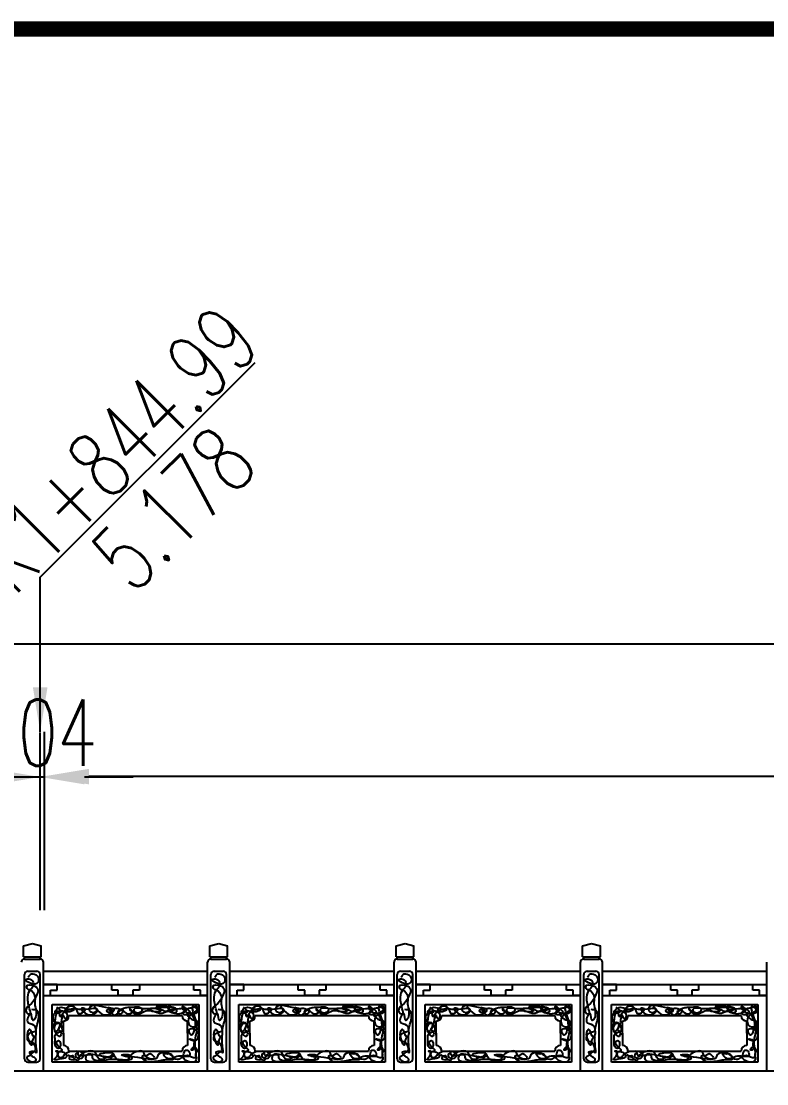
# Model space of a CAD drawing. Header units: millimetres. Extents: x -51 to 12129, y -1309 to -715.
# Drawn here: x 30.93 to 64.53, y -1069.22 to -1021.3 of the extents above; entities that cross this region are included whole.
import ezdxf
from ezdxf.enums import TextEntityAlignment as Align

# ---------------------------------------------------------------- set-up
doc = ezdxf.new("R2010")
doc.units = ezdxf.units.MM
doc.header["$LTSCALE"] = 0.25
for name, color, linetype in [('10', 1, 'Continuous'), ('DIMENSION', 2, 'Continuous'), ('标注', 4, 'Continuous')]:
    doc.layers.add(name, color=color, linetype=linetype)
doc.styles.get("Standard").update_dxf_attribs({"font": 'simplex1.shx', "width": 0.7, "bigfont": 'hztxt.shx'})
doc.dimstyles.get("Standard").update_dxf_attribs({"dimscale": 0, "dimtxt": 3, "dimasz": 2, "dimexe": 1, "dimexo": 1, "dimgap": 0.5, "dimtad": 1, "dimdec": 1, "dimzin": 9, "dimdsep": 46, "dimtxsty": 'Standard', "dimcen": 0.5, "dimclrd": 256, "dimclre": 256, "dimclrt": 256, "dimadec": 1, "dimazin": 2, "dimtfac": 1, "dimtdec": 1, "dimtix": 1, "dimtmove": 2, "dimatfit": 3, "dimfxl": 0, "dimtolj": 1, "dimtzin": 0, "dimlwd": -1, "dimlwe": -1, "dimarcsym": 0})
doc.dimstyles.new('比例1：200', dxfattribs={"dimtxt": 3, "dimasz": 2, "dimexe": 2, "dimexo": 1, "dimgap": 0.5, "dimtad": 1, "dimlfac": 20, "dimzin": 13, "dimdsep": 46, "dimtxsty": 'Standard', "dimcen": -0.09, "dimclrd": 256, "dimclre": 256, "dimclrt": 7, "dimaunit": 1, "dimadec": 0, "dimazin": 2, "dimtfac": 0.0005, "dimtix": 1, "dimtmove": 2, "dimatfit": 3, "dimfxl": 0, "dimtolj": 1, "dimtzin": 13, "dimarcsym": 0})

# ---------------------------------------------------------------- blocks, each defined once
blk = doc.blocks.new('*D1219')
at = {"layer": 'Defpoints', "color": 0}
for p in [(148.877, -1049.382), (14.777, -1068.691), (148.877, -1068.691)]:
    blk.add_point(p, dxfattribs=at)
at = {"layer": '标注', "lineweight": -2}
for p, q in [((14.777, -1055.382), (14.777, -1047.382)), ((148.877, -1055.382), (148.877, -1047.382)), ((16.777, -1049.382), (146.877, -1049.382))]:
    blk.add_line(p, q, dxfattribs=at)
at = {"layer": '标注'}
for points in [[(16.777, -1049.049), (16.777, -1049.715), (14.777, -1049.382)], [(146.877, -1049.049), (146.877, -1049.715), (148.877, -1049.382)]]:
    blk.add_solid(points, dxfattribs=at)
at = {"layer": '标注', "color": 7, "insert": (81.827, -1047.382), "char_height": 3, "attachment_point": 5}
blk.add_mtext('\\A1;2682', dxfattribs=at)
blk = doc.blocks.new('*D1220')
at = {"layer": 'Defpoints', "color": 0}
for p in [(31.777, -1055.382), (29.777, -1068.691), (31.777, -1068.691)]:
    blk.add_point(p, dxfattribs=at)
at = {"layer": '标注', "lineweight": -2}
for p, q in [((29.777, -1061.382), (29.777, -1053.382)), ((31.777, -1061.382), (31.777, -1053.382)), ((27.777, -1055.382), (25.777, -1055.382)), ((29.777, -1055.382), (31.777, -1055.382)), ((33.777, -1055.382), (35.777, -1055.382))]:
    blk.add_line(p, q, dxfattribs=at)
at = {"layer": '标注'}
for points in [[(27.777, -1055.049), (27.777, -1055.715), (29.777, -1055.382)], [(33.777, -1055.049), (33.777, -1055.715), (31.777, -1055.382)]]:
    blk.add_solid(points, dxfattribs=at)
at = {"layer": '标注', "color": 7, "insert": (30.777, -1053.382), "char_height": 3, "attachment_point": 5}
blk.add_mtext('\\A1;40', dxfattribs=at)
blk = doc.blocks.new('*D1221')
at = {"layer": 'Defpoints', "color": 0}
for p in [(31.977, -1055.382), (31.777, -1068.191), (31.977, -1068.191)]:
    blk.add_point(p, dxfattribs=at)
at = {"layer": '标注', "lineweight": -2}
for p, q in [((31.777, -1061.382), (31.777, -1053.382)), ((31.977, -1061.382), (31.977, -1053.382)), ((29.777, -1055.382), (27.777, -1055.382)), ((31.777, -1055.382), (31.977, -1055.382)), ((33.977, -1055.382), (35.977, -1055.382))]:
    blk.add_line(p, q, dxfattribs=at)
at = {"layer": '标注'}
for points in [[(29.777, -1055.049), (29.777, -1055.715), (31.777, -1055.382)], [(33.977, -1055.049), (33.977, -1055.715), (31.977, -1055.382)]]:
    blk.add_solid(points, dxfattribs=at)
at = {"layer": '标注', "color": 7, "insert": (33.446, -1053.382), "char_height": 3, "attachment_point": 5}
blk.add_mtext('\\A1;4', dxfattribs=at)
blk = doc.blocks.new('*D1222')
at = {"layer": 'Defpoints', "color": 0}
for p in [(131.777, -1055.349), (31.977, -1068.191), (131.777, -1069.191)]:
    blk.add_point(p, dxfattribs=at)
at = {"layer": '标注', "lineweight": -2}
for p, q in [((31.977, -1061.349), (31.977, -1053.349)), ((131.777, -1061.349), (131.777, -1053.349)), ((33.977, -1055.349), (129.777, -1055.349))]:
    blk.add_line(p, q, dxfattribs=at)
at = {"layer": '标注'}
for points in [[(33.977, -1055.015), (33.977, -1055.682), (31.977, -1055.349)], [(129.777, -1055.015), (129.777, -1055.682), (131.777, -1055.349)]]:
    blk.add_solid(points, dxfattribs=at)
at = {"layer": '标注', "color": 7, "insert": (81.877, -1053.349), "char_height": 3, "attachment_point": 5}
blk.add_mtext('\\A1;1996', dxfattribs=at)

msp = doc.modelspace()

# ---------------------------------------------------------------- linework, layer by layer
at = {"const_width": 0.7}
msp.add_lwpolyline([(359.33091, -1021.65472), (-20.66909, -1021.65472), (-20.66909, -1298.65472), (359.33091, -1298.65472), (359.33091, -1021.65472)], dxfattribs=at)
at = {"start_tangent": (-0.0896663, 0.99597186)}
for points in [[(31.24491, -1064.40237), (31.38133, -1064.26607), (31.65418, -1064.36148), (31.62689, -1064.70223), (31.13577, -1064.51141), (31.32676, -1064.49778), (31.47683, -1064.70223), (31.25855, -1064.97483), (31.16305, -1064.83853), (31.54504, -1064.81127), (31.68146, -1065.04298), (31.62689, -1065.19291), (31.38133, -1065.6018), (31.13577, -1065.90166), (31.25855, -1066.06522), (31.3404, -1066.03796), (31.32676, -1065.92892), (31.24491, -1065.6018), (31.21762, -1065.31558), (31.3404, -1065.00209), (31.54504, -1065.30195), (31.5314, -1065.61543), (31.59961, -1065.92892), (31.59961, -1065.96981), (31.55868, -1066.25604), (31.46319, -1066.36508), (31.36769, -1066.05159), (31.20398, -1066.40597), (31.49047, -1066.56953), (31.57232, -1066.73309), (31.57232, -1066.84213), (31.42226, -1066.89665), (31.24491, -1066.99206), (31.19034, -1067.18288), (31.20398, -1067.25103), (31.42226, -1067.3328), (31.46319, -1067.37369), (31.50411, -1067.44184), (31.55868, -1067.59177), (31.55868, -1067.70081), (31.51775, -1067.76896), (31.44954, -1067.80985), (31.29948, -1067.94615), (31.1767, -1068.02793), (31.50411, -1068.21875), (31.59961, -1068.12334), (31.47683, -1068.0143), (31.35405, -1067.90526), (31.31312, -1067.78259), (31.40862, -1067.7417), (31.51775, -1067.75533), (31.59961, -1067.80985), (31.59961, -1067.53725), (31.58597, -1067.34643), (31.58597, -1067.12836), (31.58597, -1067.08747), (31.46319, -1067.19651), (31.40862, -1067.40095), (31.38133, -1067.4691), (31.27219, -1067.23739), (31.21762, -1066.91028), (31.29948, -1066.76035), (31.50411, -1067.08747), (31.58597, -1067.03295), (31.59961, -1066.99206), (31.59961, -1066.8285), (31.64054, -1066.54227), (31.69511, -1066.35145), (31.62689, -1065.91529), (31.40862, -1065.8744)], [(39.64491, -1064.40237), (39.78133, -1064.26607), (40.05418, -1064.36148), (40.02689, -1064.70223), (39.53577, -1064.51141), (39.72676, -1064.49778), (39.87683, -1064.70223), (39.65855, -1064.97483), (39.56305, -1064.83853), (39.94504, -1064.81127), (40.08146, -1065.04298), (40.02689, -1065.19291), (39.78133, -1065.6018), (39.53577, -1065.90166), (39.65855, -1066.06522), (39.7404, -1066.03796), (39.72676, -1065.92892), (39.64491, -1065.6018), (39.61762, -1065.31558), (39.7404, -1065.00209), (39.94504, -1065.30195), (39.9314, -1065.61543), (39.99961, -1065.92892), (39.99961, -1065.96981), (39.95868, -1066.25604), (39.86319, -1066.36508), (39.76769, -1066.05159), (39.60398, -1066.40597), (39.89047, -1066.56953), (39.97232, -1066.73309), (39.97232, -1066.84213), (39.82226, -1066.89665), (39.64491, -1066.99206), (39.59034, -1067.18288), (39.60398, -1067.25103), (39.82226, -1067.3328), (39.86319, -1067.37369), (39.90411, -1067.44184), (39.95868, -1067.59177), (39.95868, -1067.70081), (39.91775, -1067.76896), (39.84954, -1067.80985), (39.69948, -1067.94615), (39.5767, -1068.02793), (39.90411, -1068.21875), (39.99961, -1068.12334), (39.87683, -1068.0143), (39.75405, -1067.90526), (39.71312, -1067.78259), (39.80862, -1067.7417), (39.91775, -1067.75533), (39.99961, -1067.80985), (39.99961, -1067.53725), (39.98597, -1067.34643), (39.98597, -1067.12836), (39.98597, -1067.08747), (39.86319, -1067.19651), (39.80862, -1067.40095), (39.78133, -1067.4691), (39.67219, -1067.23739), (39.61762, -1066.91028), (39.69948, -1066.76035), (39.90411, -1067.08747), (39.98597, -1067.03295), (39.99961, -1066.99206), (39.99961, -1066.8285), (40.04054, -1066.54227), (40.09511, -1066.35145), (40.02689, -1065.91529), (39.80862, -1065.8744)], [(48.04491, -1064.40237), (48.18133, -1064.26607), (48.45418, -1064.36148), (48.42689, -1064.70223), (47.93577, -1064.51141), (48.12676, -1064.49778), (48.27683, -1064.70223), (48.05855, -1064.97483), (47.96305, -1064.83853), (48.34504, -1064.81127), (48.48146, -1065.04298), (48.42689, -1065.19291), (48.18133, -1065.6018), (47.93577, -1065.90166), (48.05855, -1066.06522), (48.1404, -1066.03796), (48.12676, -1065.92892), (48.04491, -1065.6018), (48.01762, -1065.31558), (48.1404, -1065.00209), (48.34504, -1065.30195), (48.3314, -1065.61543), (48.39961, -1065.92892), (48.39961, -1065.96981), (48.35868, -1066.25604), (48.26319, -1066.36508), (48.16769, -1066.05159), (48.00398, -1066.40597), (48.29047, -1066.56953), (48.37232, -1066.73309), (48.37232, -1066.84213), (48.22226, -1066.89665), (48.04491, -1066.99206), (47.99034, -1067.18288), (48.00398, -1067.25103), (48.22226, -1067.3328), (48.26319, -1067.37369), (48.30411, -1067.44184), (48.35868, -1067.59177), (48.35868, -1067.70081), (48.31775, -1067.76896), (48.24954, -1067.80985), (48.09948, -1067.94615), (47.9767, -1068.02793), (48.30411, -1068.21875), (48.39961, -1068.12334), (48.27683, -1068.0143), (48.15405, -1067.90526), (48.11312, -1067.78259), (48.20862, -1067.7417), (48.31775, -1067.75533), (48.39961, -1067.80985), (48.39961, -1067.53725), (48.38597, -1067.34643), (48.38597, -1067.12836), (48.38597, -1067.08747), (48.26319, -1067.19651), (48.20862, -1067.40095), (48.18133, -1067.4691), (48.07219, -1067.23739), (48.01762, -1066.91028), (48.09948, -1066.76035), (48.30411, -1067.08747), (48.38597, -1067.03295), (48.39961, -1066.99206), (48.39961, -1066.8285), (48.44054, -1066.54227), (48.49511, -1066.35145), (48.42689, -1065.91529), (48.20862, -1065.8744)], [(56.44491, -1064.40237), (56.58133, -1064.26607), (56.85418, -1064.36148), (56.82689, -1064.70223), (56.33577, -1064.51141), (56.52676, -1064.49778), (56.67683, -1064.70223), (56.45855, -1064.97483), (56.36305, -1064.83853), (56.74504, -1064.81127), (56.88146, -1065.04298), (56.82689, -1065.19291), (56.58133, -1065.6018), (56.33577, -1065.90166), (56.45855, -1066.06522), (56.5404, -1066.03796), (56.52676, -1065.92892), (56.44491, -1065.6018), (56.41762, -1065.31558), (56.5404, -1065.00209), (56.74504, -1065.30195), (56.7314, -1065.61543), (56.79961, -1065.92892), (56.79961, -1065.96981), (56.75868, -1066.25604), (56.66319, -1066.36508), (56.56769, -1066.05159), (56.40398, -1066.40597), (56.69047, -1066.56953), (56.77232, -1066.73309), (56.77232, -1066.84213), (56.62226, -1066.89665), (56.44491, -1066.99206), (56.39034, -1067.18288), (56.40398, -1067.25103), (56.62226, -1067.3328), (56.66319, -1067.37369), (56.70411, -1067.44184), (56.75868, -1067.59177), (56.75868, -1067.70081), (56.71775, -1067.76896), (56.64954, -1067.80985), (56.49948, -1067.94615), (56.3767, -1068.02793), (56.70411, -1068.21875), (56.79961, -1068.12334), (56.67683, -1068.0143), (56.55405, -1067.90526), (56.51312, -1067.78259), (56.60862, -1067.7417), (56.71775, -1067.75533), (56.79961, -1067.80985), (56.79961, -1067.53725), (56.78597, -1067.34643), (56.78597, -1067.12836), (56.78597, -1067.08747), (56.66319, -1067.19651), (56.60862, -1067.40095), (56.58133, -1067.4691), (56.47219, -1067.23739), (56.41762, -1066.91028), (56.49948, -1066.76035), (56.70411, -1067.08747), (56.78597, -1067.03295), (56.79961, -1066.99206), (56.79961, -1066.8285), (56.84054, -1066.54227), (56.89511, -1066.35145), (56.82689, -1065.91529), (56.60862, -1065.8744)]]:
    msp.add_spline(points, degree=3, dxfattribs=at)
for points in [[(32.52222, -1065.76655), (32.69501, -1065.98235), (32.45742, -1066.00393), (32.53302, -1065.85287), (33.127, -1065.85287), (33.289, -1065.89603), (32.94341, -1065.97156), (33.0514, -1065.88524), (33.56979, -1065.85287), (34.09897, -1065.8205), (34.34737, -1065.85287), (34.29337, -1065.97156), (34.02338, -1065.93919), (34.01258, -1065.80971), (34.86575, -1065.78813), (35.10335, -1065.87445), (34.99535, -1066.01472), (34.76856, -1065.9284), (35.09255, -1065.8205), (35.38414, -1065.85287), (35.49214, -1065.97156), (35.35174, -1066.07946), (35.29774, -1065.98235), (35.53534, -1065.80971), (35.74053, -1065.76655), (35.93493, -1065.75576), (36.31292, -1065.78813), (36.37771, -1065.86366), (36.23732, -1066.01472), (36.03212, -1065.96077), (36.01052, -1065.85287), (36.35611, -1065.80971), (36.65851, -1065.8205), (37.05809, -1065.83129), (37.22009, -1065.91761), (37.0473, -1065.97156), (36.7125, -1065.89603), (37.28489, -1065.76655), (37.70608, -1065.76655), (37.85727, -1065.79892), (37.92207, -1065.97156), (37.71688, -1066.01472), (37.59808, -1065.93919), (38.13807, -1065.8205), (38.39726, -1065.83129), (38.52686, -1066.0363), (38.22446, -1066.07946), (38.38646, -1065.83129), (38.69965, -1065.76655), (38.82925, -1065.72339), (38.82925, -1066.01472), (38.40806, -1066.04709), (38.60245, -1066.30605), (38.85085, -1066.39236), (38.88325, -1066.52184), (38.64565, -1066.66211), (38.46206, -1066.38157), (38.59165, -1066.11183), (38.74285, -1066.3492), (38.72125, -1066.80238), (38.59165, -1067.02897), (38.49446, -1066.7808), (38.82925, -1066.80238), (38.90484, -1067.06134), (38.76445, -1067.27714), (38.50526, -1067.20161), (38.69965, -1067.24477), (38.69965, -1067.47135), (38.69965, -1067.67636), (38.60245, -1067.69794), (38.67805, -1067.56846), (38.85085, -1067.70873), (38.78605, -1067.88137), (38.81845, -1068.05401), (38.79685, -1068.1727), (38.28926, -1068.11875), (38.23526, -1068.04322), (38.24606, -1067.91374), (38.34326, -1067.69794), (38.48366, -1067.75189), (38.51606, -1067.93532), (38.18126, -1067.97848), (37.86807, -1068.01085), (37.65208, -1068.08638), (37.54408, -1068.08638), (37.34969, -1067.85979), (37.51168, -1067.85979), (37.61968, -1067.85979), (37.74928, -1067.97848), (37.77088, -1068.11875), (37.60888, -1068.14033), (37.0257, -1068.20507), (36.39931, -1068.04322), (36.38851, -1067.9569), (36.58291, -1067.93532), (36.6909, -1067.85979), (36.8853, -1067.96769), (36.9177, -1068.01085), (36.03212, -1068.01085), (35.71893, -1068.00006), (35.69733, -1068.00006), (35.45974, -1067.91374), (35.64333, -1067.90295), (35.83773, -1067.92453), (35.91333, -1068.05401), (35.49214, -1068.14033), (34.82256, -1068.14033), (33.83978, -1068.04322), (33.89378, -1067.91374), (34.26097, -1067.90295), (34.64976, -1067.97848), (34.84415, -1068.01085), (35.04935, -1067.98927), (35.08175, -1067.91374), (34.45537, -1067.92453), (34.63896, -1068.01085), (34.66056, -1068.05401), (34.14217, -1068.0648), (34.13137, -1067.97848), (33.49419, -1067.90295), (33.49419, -1067.849), (33.49419, -1067.81663), (33.37539, -1067.91374), (33.50499, -1068.0648), (33.63459, -1068.0648), (33.74258, -1067.94611), (32.87861, -1067.90295), (32.82461, -1067.97848), (32.68421, -1068.05401), (32.58702, -1067.78426), (32.78141, -1067.77347), (32.93261, -1067.88137), (32.96501, -1068.00006), (32.74901, -1068.08638), (32.41422, -1068.12954), (32.57622, -1067.90295), (32.57622, -1067.75189), (32.47902, -1067.75189), (32.75981, -1067.73031), (32.54382, -1067.46056), (32.54382, -1067.29872), (32.60861, -1067.26635), (32.69501, -1067.40661), (32.58702, -1067.62241), (32.45742, -1067.48214), (32.44662, -1067.33109), (32.44662, -1067.12608), (32.45742, -1067.01818), (32.60861, -1066.89949), (32.68421, -1066.86712), (32.69501, -1067.06134), (32.43582, -1066.82396), (32.41422, -1066.70527), (32.41422, -1066.51105), (32.58702, -1066.44631), (32.61941, -1066.4571), (32.47902, -1066.85633), (32.42502, -1066.69448), (32.57622, -1066.47868), (32.75981, -1066.71606), (32.73821, -1066.85633), (32.63021, -1066.81317), (32.70581, -1066.57579), (32.74901, -1066.3492), (32.79221, -1066.17657), (32.81381, -1066.12262), (32.90021, -1066.29526), (32.9974, -1066.20894), (32.96501, -1066.0363), (32.51142, -1066.0363), (32.42502, -1066.43552), (32.36022, -1066.16578), (32.47902, -1066.00393), (32.59781, -1065.94998), (32.65181, -1066.15499), (33.1162, -1065.70181), (33.41859, -1065.89603), (33.47259, -1066.02551), (33.67779, -1066.01472), (33.79658, -1065.84208), (33.64539, -1065.8205), (33.73178, -1065.97156), (34.00178, -1066.10104), (34.27177, -1066.0363), (34.32577, -1065.86366), (34.22857, -1065.75576), (34.46616, -1066.00393), (34.74696, -1066.10104), (35.02775, -1065.94998), (34.85495, -1065.77734), (34.96295, -1065.97156), (35.17895, -1066.12262), (35.45974, -1065.86366), (35.67573, -1066.04709), (35.93493, -1065.94998), (35.81613, -1065.84208), (35.99972, -1066.0363), (36.53971, -1065.9284), (36.8421, -1065.9284), (37.28489, -1066.02551), (37.59808, -1065.8205), (37.0149, -1065.74497), (37.25249, -1065.87445), (37.44688, -1065.94998), (37.85727, -1065.80971), (37.51168, -1065.76655), (37.61968, -1065.89603), (38.24606, -1065.99314), (38.38646, -1065.86366), (38.18126, -1065.74497), (38.41886, -1066.02551), (38.52686, -1066.0363), (38.85085, -1065.86366), (38.69965, -1065.73418), (38.80765, -1066.46789), (38.74285, -1067.34187), (38.78605, -1067.69794), (38.75365, -1068.04322), (38.39726, -1067.94611), (38.12727, -1068.05401), (37.96527, -1068.12954), (37.64128, -1067.89216), (37.46848, -1067.82742), (37.10129, -1067.90295), (37.0365, -1068.04322), (36.7233, -1068.08638), (36.47491, -1067.89216), (36.45331, -1067.81663), (35.92413, -1067.87058), (35.79453, -1068.02164), (35.76213, -1068.08638), (35.14655, -1068.00006), (35.08175, -1067.87058), (34.94135, -1067.96769), (34.75776, -1068.04322), (34.54176, -1068.12954), (34.33657, -1067.97848), (34.28257, -1067.83821), (33.58059, -1067.92453), (33.52659, -1068.01085), (33.49419, -1068.15112), (33.289, -1068.03243), (33.2674, -1067.9569), (33.0838, -1068.0648), (33.3214, -1068.12954), (33.019, -1067.91374)], [(40.92222, -1065.76655), (41.09501, -1065.98235), (40.85742, -1066.00393), (40.93302, -1065.85287), (41.527, -1065.85287), (41.689, -1065.89603), (41.34341, -1065.97156), (41.4514, -1065.88524), (41.96979, -1065.85287), (42.49897, -1065.8205), (42.74737, -1065.85287), (42.69337, -1065.97156), (42.42338, -1065.93919), (42.41258, -1065.80971), (43.26575, -1065.78813), (43.50335, -1065.87445), (43.39535, -1066.01472), (43.16856, -1065.9284), (43.49255, -1065.8205), (43.78414, -1065.85287), (43.89214, -1065.97156), (43.75174, -1066.07946), (43.69774, -1065.98235), (43.93534, -1065.80971), (44.14053, -1065.76655), (44.33493, -1065.75576), (44.71292, -1065.78813), (44.77771, -1065.86366), (44.63732, -1066.01472), (44.43212, -1065.96077), (44.41052, -1065.85287), (44.75611, -1065.80971), (45.05851, -1065.8205), (45.45809, -1065.83129), (45.62009, -1065.91761), (45.4473, -1065.97156), (45.1125, -1065.89603), (45.68489, -1065.76655), (46.10608, -1065.76655), (46.25727, -1065.79892), (46.32207, -1065.97156), (46.11688, -1066.01472), (45.99808, -1065.93919), (46.53807, -1065.8205), (46.79726, -1065.83129), (46.92686, -1066.0363), (46.62446, -1066.07946), (46.78646, -1065.83129), (47.09965, -1065.76655), (47.22925, -1065.72339), (47.22925, -1066.01472), (46.80806, -1066.04709), (47.00245, -1066.30605), (47.25085, -1066.39236), (47.28325, -1066.52184), (47.04565, -1066.66211), (46.86206, -1066.38157), (46.99165, -1066.11183), (47.14285, -1066.3492), (47.12125, -1066.80238), (46.99165, -1067.02897), (46.89446, -1066.7808), (47.22925, -1066.80238), (47.30484, -1067.06134), (47.16445, -1067.27714), (46.90526, -1067.20161), (47.09965, -1067.24477), (47.09965, -1067.47135), (47.09965, -1067.67636), (47.00245, -1067.69794), (47.07805, -1067.56846), (47.25085, -1067.70873), (47.18605, -1067.88137), (47.21845, -1068.05401), (47.19685, -1068.1727), (46.68926, -1068.11875), (46.63526, -1068.04322), (46.64606, -1067.91374), (46.74326, -1067.69794), (46.88366, -1067.75189), (46.91606, -1067.93532), (46.58126, -1067.97848), (46.26807, -1068.01085), (46.05208, -1068.08638), (45.94408, -1068.08638), (45.74969, -1067.85979), (45.91168, -1067.85979), (46.01968, -1067.85979), (46.14928, -1067.97848), (46.17088, -1068.11875), (46.00888, -1068.14033), (45.4257, -1068.20507), (44.79931, -1068.04322), (44.78851, -1067.9569), (44.98291, -1067.93532), (45.0909, -1067.85979), (45.2853, -1067.96769), (45.3177, -1068.01085), (44.43212, -1068.01085), (44.11893, -1068.00006), (44.09733, -1068.00006), (43.85974, -1067.91374), (44.04333, -1067.90295), (44.23773, -1067.92453), (44.31333, -1068.05401), (43.89214, -1068.14033), (43.22256, -1068.14033), (42.23978, -1068.04322), (42.29378, -1067.91374), (42.66097, -1067.90295), (43.04976, -1067.97848), (43.24415, -1068.01085), (43.44935, -1067.98927), (43.48175, -1067.91374), (42.85537, -1067.92453), (43.03896, -1068.01085), (43.06056, -1068.05401), (42.54217, -1068.0648), (42.53137, -1067.97848), (41.89419, -1067.90295), (41.89419, -1067.849), (41.89419, -1067.81663), (41.77539, -1067.91374), (41.90499, -1068.0648), (42.03459, -1068.0648), (42.14258, -1067.94611), (41.27861, -1067.90295), (41.22461, -1067.97848), (41.08421, -1068.05401), (40.98702, -1067.78426), (41.18141, -1067.77347), (41.33261, -1067.88137), (41.36501, -1068.00006), (41.14901, -1068.08638), (40.81422, -1068.12954), (40.97622, -1067.90295), (40.97622, -1067.75189), (40.87902, -1067.75189), (41.15981, -1067.73031), (40.94382, -1067.46056), (40.94382, -1067.29872), (41.00861, -1067.26635), (41.09501, -1067.40661), (40.98702, -1067.62241), (40.85742, -1067.48214), (40.84662, -1067.33109), (40.84662, -1067.12608), (40.85742, -1067.01818), (41.00861, -1066.89949), (41.08421, -1066.86712), (41.09501, -1067.06134), (40.83582, -1066.82396), (40.81422, -1066.70527), (40.81422, -1066.51105), (40.98702, -1066.44631), (41.01941, -1066.4571), (40.87902, -1066.85633), (40.82502, -1066.69448), (40.97622, -1066.47868), (41.15981, -1066.71606), (41.13821, -1066.85633), (41.03021, -1066.81317), (41.10581, -1066.57579), (41.14901, -1066.3492), (41.19221, -1066.17657), (41.21381, -1066.12262), (41.30021, -1066.29526), (41.3974, -1066.20894), (41.36501, -1066.0363), (40.91142, -1066.0363), (40.82502, -1066.43552), (40.76022, -1066.16578), (40.87902, -1066.00393), (40.99781, -1065.94998), (41.05181, -1066.15499), (41.5162, -1065.70181), (41.81859, -1065.89603), (41.87259, -1066.02551), (42.07779, -1066.01472), (42.19658, -1065.84208), (42.04539, -1065.8205), (42.13178, -1065.97156), (42.40178, -1066.10104), (42.67177, -1066.0363), (42.72577, -1065.86366), (42.62857, -1065.75576), (42.86616, -1066.00393), (43.14696, -1066.10104), (43.42775, -1065.94998), (43.25495, -1065.77734), (43.36295, -1065.97156), (43.57895, -1066.12262), (43.85974, -1065.86366), (44.07573, -1066.04709), (44.33493, -1065.94998), (44.21613, -1065.84208), (44.39972, -1066.0363), (44.93971, -1065.9284), (45.2421, -1065.9284), (45.68489, -1066.02551), (45.99808, -1065.8205), (45.4149, -1065.74497), (45.65249, -1065.87445), (45.84688, -1065.94998), (46.25727, -1065.80971), (45.91168, -1065.76655), (46.01968, -1065.89603), (46.64606, -1065.99314), (46.78646, -1065.86366), (46.58126, -1065.74497), (46.81886, -1066.02551), (46.92686, -1066.0363), (47.25085, -1065.86366), (47.09965, -1065.73418), (47.20765, -1066.46789), (47.14285, -1067.34187), (47.18605, -1067.69794), (47.15365, -1068.04322), (46.79726, -1067.94611), (46.52727, -1068.05401), (46.36527, -1068.12954), (46.04128, -1067.89216), (45.86848, -1067.82742), (45.50129, -1067.90295), (45.4365, -1068.04322), (45.1233, -1068.08638), (44.87491, -1067.89216), (44.85331, -1067.81663), (44.32413, -1067.87058), (44.19453, -1068.02164), (44.16213, -1068.08638), (43.54655, -1068.00006), (43.48175, -1067.87058), (43.34135, -1067.96769), (43.15776, -1068.04322), (42.94176, -1068.12954), (42.73657, -1067.97848), (42.68257, -1067.83821), (41.98059, -1067.92453), (41.92659, -1068.01085), (41.89419, -1068.15112), (41.689, -1068.03243), (41.6674, -1067.9569), (41.4838, -1068.0648), (41.7214, -1068.12954), (41.419, -1067.91374)], [(49.32222, -1065.76655), (49.49501, -1065.98235), (49.25742, -1066.00393), (49.33302, -1065.85287), (49.927, -1065.85287), (50.089, -1065.89603), (49.74341, -1065.97156), (49.8514, -1065.88524), (50.36979, -1065.85287), (50.89897, -1065.8205), (51.14737, -1065.85287), (51.09337, -1065.97156), (50.82338, -1065.93919), (50.81258, -1065.80971), (51.66575, -1065.78813), (51.90335, -1065.87445), (51.79535, -1066.01472), (51.56856, -1065.9284), (51.89255, -1065.8205), (52.18414, -1065.85287), (52.29214, -1065.97156), (52.15174, -1066.07946), (52.09774, -1065.98235), (52.33534, -1065.80971), (52.54053, -1065.76655), (52.73493, -1065.75576), (53.11292, -1065.78813), (53.17771, -1065.86366), (53.03732, -1066.01472), (52.83212, -1065.96077), (52.81052, -1065.85287), (53.15611, -1065.80971), (53.45851, -1065.8205), (53.85809, -1065.83129), (54.02009, -1065.91761), (53.8473, -1065.97156), (53.5125, -1065.89603), (54.08489, -1065.76655), (54.50608, -1065.76655), (54.65727, -1065.79892), (54.72207, -1065.97156), (54.51688, -1066.01472), (54.39808, -1065.93919), (54.93807, -1065.8205), (55.19726, -1065.83129), (55.32686, -1066.0363), (55.02446, -1066.07946), (55.18646, -1065.83129), (55.49965, -1065.76655), (55.62925, -1065.72339), (55.62925, -1066.01472), (55.20806, -1066.04709), (55.40245, -1066.30605), (55.65085, -1066.39236), (55.68325, -1066.52184), (55.44565, -1066.66211), (55.26206, -1066.38157), (55.39165, -1066.11183), (55.54285, -1066.3492), (55.52125, -1066.80238), (55.39165, -1067.02897), (55.29446, -1066.7808), (55.62925, -1066.80238), (55.70484, -1067.06134), (55.56445, -1067.27714), (55.30526, -1067.20161), (55.49965, -1067.24477), (55.49965, -1067.47135), (55.49965, -1067.67636), (55.40245, -1067.69794), (55.47805, -1067.56846), (55.65085, -1067.70873), (55.58605, -1067.88137), (55.61845, -1068.05401), (55.59685, -1068.1727), (55.08926, -1068.11875), (55.03526, -1068.04322), (55.04606, -1067.91374), (55.14326, -1067.69794), (55.28366, -1067.75189), (55.31606, -1067.93532), (54.98126, -1067.97848), (54.66807, -1068.01085), (54.45208, -1068.08638), (54.34408, -1068.08638), (54.14969, -1067.85979), (54.31168, -1067.85979), (54.41968, -1067.85979), (54.54928, -1067.97848), (54.57088, -1068.11875), (54.40888, -1068.14033), (53.8257, -1068.20507), (53.19931, -1068.04322), (53.18851, -1067.9569), (53.38291, -1067.93532), (53.4909, -1067.85979), (53.6853, -1067.96769), (53.7177, -1068.01085), (52.83212, -1068.01085), (52.51893, -1068.00006), (52.49733, -1068.00006), (52.25974, -1067.91374), (52.44333, -1067.90295), (52.63773, -1067.92453), (52.71333, -1068.05401), (52.29214, -1068.14033), (51.62256, -1068.14033), (50.63978, -1068.04322), (50.69378, -1067.91374), (51.06097, -1067.90295), (51.44976, -1067.97848), (51.64415, -1068.01085), (51.84935, -1067.98927), (51.88175, -1067.91374), (51.25537, -1067.92453), (51.43896, -1068.01085), (51.46056, -1068.05401), (50.94217, -1068.0648), (50.93137, -1067.97848), (50.29419, -1067.90295), (50.29419, -1067.849), (50.29419, -1067.81663), (50.17539, -1067.91374), (50.30499, -1068.0648), (50.43459, -1068.0648), (50.54258, -1067.94611), (49.67861, -1067.90295), (49.62461, -1067.97848), (49.48421, -1068.05401), (49.38702, -1067.78426), (49.58141, -1067.77347), (49.73261, -1067.88137), (49.76501, -1068.00006), (49.54901, -1068.08638), (49.21422, -1068.12954), (49.37622, -1067.90295), (49.37622, -1067.75189), (49.27902, -1067.75189), (49.55981, -1067.73031), (49.34382, -1067.46056), (49.34382, -1067.29872), (49.40861, -1067.26635), (49.49501, -1067.40661), (49.38702, -1067.62241), (49.25742, -1067.48214), (49.24662, -1067.33109), (49.24662, -1067.12608), (49.25742, -1067.01818), (49.40861, -1066.89949), (49.48421, -1066.86712), (49.49501, -1067.06134), (49.23582, -1066.82396), (49.21422, -1066.70527), (49.21422, -1066.51105), (49.38702, -1066.44631), (49.41941, -1066.4571), (49.27902, -1066.85633), (49.22502, -1066.69448), (49.37622, -1066.47868), (49.55981, -1066.71606), (49.53821, -1066.85633), (49.43021, -1066.81317), (49.50581, -1066.57579), (49.54901, -1066.3492), (49.59221, -1066.17657), (49.61381, -1066.12262), (49.70021, -1066.29526), (49.7974, -1066.20894), (49.76501, -1066.0363), (49.31142, -1066.0363), (49.22502, -1066.43552), (49.16022, -1066.16578), (49.27902, -1066.00393), (49.39781, -1065.94998), (49.45181, -1066.15499), (49.9162, -1065.70181), (50.21859, -1065.89603), (50.27259, -1066.02551), (50.47779, -1066.01472), (50.59658, -1065.84208), (50.44539, -1065.8205), (50.53178, -1065.97156), (50.80178, -1066.10104), (51.07177, -1066.0363), (51.12577, -1065.86366), (51.02857, -1065.75576), (51.26616, -1066.00393), (51.54696, -1066.10104), (51.82775, -1065.94998), (51.65495, -1065.77734), (51.76295, -1065.97156), (51.97895, -1066.12262), (52.25974, -1065.86366), (52.47573, -1066.04709), (52.73493, -1065.94998), (52.61613, -1065.84208), (52.79972, -1066.0363), (53.33971, -1065.9284), (53.6421, -1065.9284), (54.08489, -1066.02551), (54.39808, -1065.8205), (53.8149, -1065.74497), (54.05249, -1065.87445), (54.24688, -1065.94998), (54.65727, -1065.80971), (54.31168, -1065.76655), (54.41968, -1065.89603), (55.04606, -1065.99314), (55.18646, -1065.86366), (54.98126, -1065.74497), (55.21886, -1066.02551), (55.32686, -1066.0363), (55.65085, -1065.86366), (55.49965, -1065.73418), (55.60765, -1066.46789), (55.54285, -1067.34187), (55.58605, -1067.69794), (55.55365, -1068.04322), (55.19726, -1067.94611), (54.92727, -1068.05401), (54.76527, -1068.12954), (54.44128, -1067.89216), (54.26848, -1067.82742), (53.90129, -1067.90295), (53.8365, -1068.04322), (53.5233, -1068.08638), (53.27491, -1067.89216), (53.25331, -1067.81663), (52.72413, -1067.87058), (52.59453, -1068.02164), (52.56213, -1068.08638), (51.94655, -1068.00006), (51.88175, -1067.87058), (51.74135, -1067.96769), (51.55776, -1068.04322), (51.34176, -1068.12954), (51.13657, -1067.97848), (51.08257, -1067.83821), (50.38059, -1067.92453), (50.32659, -1068.01085), (50.29419, -1068.15112), (50.089, -1068.03243), (50.0674, -1067.9569), (49.8838, -1068.0648), (50.1214, -1068.12954), (49.819, -1067.91374)], [(57.72222, -1065.76655), (57.89501, -1065.98235), (57.65742, -1066.00393), (57.73302, -1065.85287), (58.327, -1065.85287), (58.489, -1065.89603), (58.14341, -1065.97156), (58.2514, -1065.88524), (58.76979, -1065.85287), (59.29897, -1065.8205), (59.54737, -1065.85287), (59.49337, -1065.97156), (59.22338, -1065.93919), (59.21258, -1065.80971), (60.06575, -1065.78813), (60.30335, -1065.87445), (60.19535, -1066.01472), (59.96856, -1065.9284), (60.29255, -1065.8205), (60.58414, -1065.85287), (60.69214, -1065.97156), (60.55174, -1066.07946), (60.49774, -1065.98235), (60.73534, -1065.80971), (60.94053, -1065.76655), (61.13493, -1065.75576), (61.51292, -1065.78813), (61.57771, -1065.86366), (61.43732, -1066.01472), (61.23212, -1065.96077), (61.21052, -1065.85287), (61.55611, -1065.80971), (61.85851, -1065.8205), (62.25809, -1065.83129), (62.42009, -1065.91761), (62.2473, -1065.97156), (61.9125, -1065.89603), (62.48489, -1065.76655), (62.90608, -1065.76655), (63.05727, -1065.79892), (63.12207, -1065.97156), (62.91688, -1066.01472), (62.79808, -1065.93919), (63.33807, -1065.8205), (63.59726, -1065.83129), (63.72686, -1066.0363), (63.42446, -1066.07946), (63.58646, -1065.83129), (63.89965, -1065.76655), (64.02925, -1065.72339), (64.02925, -1066.01472), (63.60806, -1066.04709), (63.80245, -1066.30605), (64.05085, -1066.39236), (64.08325, -1066.52184), (63.84565, -1066.66211), (63.66206, -1066.38157), (63.79165, -1066.11183), (63.94285, -1066.3492), (63.92125, -1066.80238), (63.79165, -1067.02897), (63.69446, -1066.7808), (64.02925, -1066.80238), (64.10484, -1067.06134), (63.96445, -1067.27714), (63.70526, -1067.20161), (63.89965, -1067.24477), (63.89965, -1067.47135), (63.89965, -1067.67636), (63.80245, -1067.69794), (63.87805, -1067.56846), (64.05085, -1067.70873), (63.98605, -1067.88137), (64.01845, -1068.05401), (63.99685, -1068.1727), (63.48926, -1068.11875), (63.43526, -1068.04322), (63.44606, -1067.91374), (63.54326, -1067.69794), (63.68366, -1067.75189), (63.71606, -1067.93532), (63.38126, -1067.97848), (63.06807, -1068.01085), (62.85208, -1068.08638), (62.74408, -1068.08638), (62.54969, -1067.85979), (62.71168, -1067.85979), (62.81968, -1067.85979), (62.94928, -1067.97848), (62.97088, -1068.11875), (62.80888, -1068.14033), (62.2257, -1068.20507), (61.59931, -1068.04322), (61.58851, -1067.9569), (61.78291, -1067.93532), (61.8909, -1067.85979), (62.0853, -1067.96769), (62.1177, -1068.01085), (61.23212, -1068.01085), (60.91893, -1068.00006), (60.89733, -1068.00006), (60.65974, -1067.91374), (60.84333, -1067.90295), (61.03773, -1067.92453), (61.11333, -1068.05401), (60.69214, -1068.14033), (60.02256, -1068.14033), (59.03978, -1068.04322), (59.09378, -1067.91374), (59.46097, -1067.90295), (59.84976, -1067.97848), (60.04415, -1068.01085), (60.24935, -1067.98927), (60.28175, -1067.91374), (59.65537, -1067.92453), (59.83896, -1068.01085), (59.86056, -1068.05401), (59.34217, -1068.0648), (59.33137, -1067.97848), (58.69419, -1067.90295), (58.69419, -1067.849), (58.69419, -1067.81663), (58.57539, -1067.91374), (58.70499, -1068.0648), (58.83459, -1068.0648), (58.94258, -1067.94611), (58.07861, -1067.90295), (58.02461, -1067.97848), (57.88421, -1068.05401), (57.78702, -1067.78426), (57.98141, -1067.77347), (58.13261, -1067.88137), (58.16501, -1068.00006), (57.94901, -1068.08638), (57.61422, -1068.12954), (57.77622, -1067.90295), (57.77622, -1067.75189), (57.67902, -1067.75189), (57.95981, -1067.73031), (57.74382, -1067.46056), (57.74382, -1067.29872), (57.80861, -1067.26635), (57.89501, -1067.40661), (57.78702, -1067.62241), (57.65742, -1067.48214), (57.64662, -1067.33109), (57.64662, -1067.12608), (57.65742, -1067.01818), (57.80861, -1066.89949), (57.88421, -1066.86712), (57.89501, -1067.06134), (57.63582, -1066.82396), (57.61422, -1066.70527), (57.61422, -1066.51105), (57.78702, -1066.44631), (57.81941, -1066.4571), (57.67902, -1066.85633), (57.62502, -1066.69448), (57.77622, -1066.47868), (57.95981, -1066.71606), (57.93821, -1066.85633), (57.83021, -1066.81317), (57.90581, -1066.57579), (57.94901, -1066.3492), (57.99221, -1066.17657), (58.01381, -1066.12262), (58.10021, -1066.29526), (58.1974, -1066.20894), (58.16501, -1066.0363), (57.71142, -1066.0363), (57.62502, -1066.43552), (57.56022, -1066.16578), (57.67902, -1066.00393), (57.79781, -1065.94998), (57.85181, -1066.15499), (58.3162, -1065.70181), (58.61859, -1065.89603), (58.67259, -1066.02551), (58.87779, -1066.01472), (58.99658, -1065.84208), (58.84539, -1065.8205), (58.93178, -1065.97156), (59.20178, -1066.10104), (59.47177, -1066.0363), (59.52577, -1065.86366), (59.42857, -1065.75576), (59.66616, -1066.00393), (59.94696, -1066.10104), (60.22775, -1065.94998), (60.05495, -1065.77734), (60.16295, -1065.97156), (60.37895, -1066.12262), (60.65974, -1065.86366), (60.87573, -1066.04709), (61.13493, -1065.94998), (61.01613, -1065.84208), (61.19972, -1066.0363), (61.73971, -1065.9284), (62.0421, -1065.9284), (62.48489, -1066.02551), (62.79808, -1065.8205), (62.2149, -1065.74497), (62.45249, -1065.87445), (62.64688, -1065.94998), (63.05727, -1065.80971), (62.71168, -1065.76655), (62.81968, -1065.89603), (63.44606, -1065.99314), (63.58646, -1065.86366), (63.38126, -1065.74497), (63.61886, -1066.02551), (63.72686, -1066.0363), (64.05085, -1065.86366), (63.89965, -1065.73418), (64.00765, -1066.46789), (63.94285, -1067.34187), (63.98605, -1067.69794), (63.95365, -1068.04322), (63.59726, -1067.94611), (63.32727, -1068.05401), (63.16527, -1068.12954), (62.84128, -1067.89216), (62.66848, -1067.82742), (62.30129, -1067.90295), (62.2365, -1068.04322), (61.9233, -1068.08638), (61.67491, -1067.89216), (61.65331, -1067.81663), (61.12413, -1067.87058), (60.99453, -1068.02164), (60.96213, -1068.08638), (60.34655, -1068.00006), (60.28175, -1067.87058), (60.14135, -1067.96769), (59.95776, -1068.04322), (59.74176, -1068.12954), (59.53657, -1067.97848), (59.48257, -1067.83821), (58.78059, -1067.92453), (58.72659, -1068.01085), (58.69419, -1068.15112), (58.489, -1068.03243), (58.4674, -1067.9569), (58.2838, -1068.0648), (58.5214, -1068.12954), (58.219, -1067.91374)]]:
    msp.add_spline(points, degree=3)
at = {"layer": '10', "linetype": 'Continuous'}
for p, q in [((31.02687, -1062.99042), (31.42687, -1062.89042)), ((31.02687, -1063.49042), (31.02687, -1062.99042)), ((31.42687, -1062.89042), (31.82687, -1062.99042)), ((31.82687, -1063.49042), (31.82687, -1062.99042)), ((39.42687, -1062.99042), (39.82687, -1062.89042)), ((39.42687, -1063.49042), (39.42687, -1062.99042)), ((39.82687, -1062.89042), (40.22687, -1062.99042)), ((40.22687, -1063.49042), (40.22687, -1062.99042)), ((47.82687, -1062.99042), (48.22687, -1062.89042)), ((47.82687, -1063.49042), (47.82687, -1062.99042)), ((48.22687, -1062.89042), (48.62687, -1062.99042)), ((48.62687, -1063.49042), (48.62687, -1062.99042)), ((56.22687, -1062.99042), (56.62687, -1062.89042)), ((56.22687, -1063.49042), (56.22687, -1062.99042)), ((56.62687, -1062.89042), (57.02687, -1062.99042)), ((57.02687, -1063.49042), (57.02687, -1062.99042)), ((31.02687, -1063.49042), (31.07687, -1063.49042)), ((31.07687, -1063.49042), (31.77687, -1063.49042)), ((31.07687, -1063.59042), (31.07687, -1063.49042)), ((31.07687, -1063.59042), (31.77687, -1063.59042)), ((31.77687, -1063.49042), (31.82687, -1063.49042)), ((31.77687, -1063.59042), (31.77687, -1063.49042)), ((39.42687, -1063.49042), (39.47687, -1063.49042)), ((39.47687, -1063.59042), (39.47687, -1063.49042)), ((39.47687, -1063.49042), (40.17687, -1063.49042)), ((39.47687, -1063.59042), (40.17687, -1063.59042)), ((40.17687, -1063.59042), (40.17687, -1063.49042)), ((40.17687, -1063.49042), (40.22687, -1063.49042)), ((47.82687, -1063.49042), (47.87687, -1063.49042)), ((47.87687, -1063.49042), (48.57687, -1063.49042)), ((47.87687, -1063.59042), (47.87687, -1063.49042)), ((47.87687, -1063.59042), (48.57687, -1063.59042)), ((48.57687, -1063.49042), (48.62687, -1063.49042)), ((48.57687, -1063.59042), (48.57687, -1063.49042)), ((56.22687, -1063.49042), (56.27687, -1063.49042)), ((56.27687, -1063.59042), (56.27687, -1063.49042)), ((56.27687, -1063.49042), (56.97687, -1063.49042)), ((56.27687, -1063.59042), (56.97687, -1063.59042)), ((56.97687, -1063.59042), (56.97687, -1063.49042)), ((56.97687, -1063.49042), (57.02687, -1063.49042)), ((31.92687, -1068.64042), (31.92687, -1063.74042)), ((39.32687, -1068.64042), (39.32687, -1063.74042)), ((40.32687, -1068.64042), (40.32687, -1063.74042)), ((47.72687, -1068.64042), (47.72687, -1063.74042)), ((48.72687, -1068.64042), (48.72687, -1063.74042)), ((56.12687, -1068.64042), (56.12687, -1063.74042)), ((57.12687, -1068.64042), (57.12687, -1063.74042)), ((64.52687, -1068.64042), (64.52687, -1063.74042)), ((31.92687, -1064.14042), (39.32687, -1064.14042)), ((40.32687, -1064.14042), (47.72687, -1064.14042)), ((48.72687, -1064.14042), (56.12687, -1064.14042)), ((57.12687, -1064.14042), (64.52687, -1064.14042)), ((31.92687, -1064.74042), (39.32687, -1064.74042)), ((40.32687, -1064.74042), (47.72687, -1064.74042)), ((48.72687, -1064.74042), (56.12687, -1064.74042)), ((57.12687, -1064.74042), (64.52687, -1064.74042)), ((31.92687, -1065.24042), (39.32687, -1065.24042)), ((40.32687, -1065.24042), (47.72687, -1065.24042)), ((48.72687, -1065.24042), (56.12687, -1065.24042)), ((57.12687, -1065.24042), (64.52687, -1065.24042)), ((13.62687, -1068.64042), (150.02687, -1068.64042))]:
    msp.add_line(p, q, dxfattribs=at)
for centre, start, end in [((31.07687, -1063.74042), 90, 180), ((31.77687, -1063.74042), 0, 90), ((39.47687, -1063.74042), 90, 180), ((40.17687, -1063.74042), 0, 90), ((47.87687, -1063.74042), 90, 180), ((48.57687, -1063.74042), 0, 90), ((56.27687, -1063.74042), 90, 180), ((56.97687, -1063.74042), 0, 90)]:
    msp.add_arc(centre, 0.15, start, end, dxfattribs=at)
at = {"layer": 'DIMENSION', "color": 6}
for p, q in [((31.07687, -1068.09042), (31.07687, -1064.29042)), ((31.22687, -1064.14042), (31.62687, -1064.14042)), ((31.77687, -1068.09042), (31.77687, -1064.29042)), ((39.47687, -1068.09042), (39.47687, -1064.29042)), ((39.62687, -1064.14042), (40.02687, -1064.14042)), ((40.17687, -1068.09042), (40.17687, -1064.29042)), ((47.87687, -1068.09042), (47.87687, -1064.29042)), ((48.02687, -1064.14042), (48.42687, -1064.14042)), ((48.57687, -1068.09042), (48.57687, -1064.29042)), ((56.27687, -1068.09042), (56.27687, -1064.29042)), ((56.42687, -1064.14042), (56.82687, -1064.14042)), ((56.97687, -1068.09042), (56.97687, -1064.29042)), ((32.55187, -1064.74042), (31.92687, -1064.74042)), ((32.25187, -1065.24042), (32.25187, -1064.99042)), ((32.25187, -1064.99042), (32.55187, -1064.99042)), ((32.55187, -1064.99042), (32.55187, -1064.74042)), ((35.00187, -1064.74042), (36.25187, -1064.74042)), ((35.00187, -1064.99042), (35.00187, -1064.74042)), ((35.30187, -1064.99042), (35.00187, -1064.99042)), ((35.30187, -1065.24042), (35.30187, -1064.99042)), ((35.95187, -1064.99042), (35.95187, -1065.24042)), ((36.25187, -1064.99042), (35.95187, -1064.99042)), ((36.25187, -1064.74042), (36.25187, -1064.99042)), ((38.70187, -1064.74042), (39.32687, -1064.74042)), ((38.70187, -1064.99042), (38.70187, -1064.74042)), ((39.00187, -1064.99042), (38.70187, -1064.99042)), ((39.00187, -1065.24042), (39.00187, -1064.99042)), ((40.95187, -1064.74042), (40.32687, -1064.74042)), ((40.65187, -1064.99042), (40.95187, -1064.99042)), ((40.65187, -1065.24042), (40.65187, -1064.99042)), ((40.95187, -1064.99042), (40.95187, -1064.74042)), ((43.40187, -1064.99042), (43.40187, -1064.74042)), ((43.40187, -1064.74042), (44.65187, -1064.74042)), ((43.70187, -1064.99042), (43.40187, -1064.99042)), ((43.70187, -1065.24042), (43.70187, -1064.99042)), ((44.65187, -1064.99042), (44.35187, -1064.99042)), ((44.35187, -1064.99042), (44.35187, -1065.24042)), ((44.65187, -1064.74042), (44.65187, -1064.99042)), ((47.10187, -1064.99042), (47.10187, -1064.74042)), ((47.40187, -1064.99042), (47.10187, -1064.99042)), ((47.40187, -1065.24042), (47.40187, -1064.99042)), ((49.35187, -1064.74042), (48.72687, -1064.74042)), ((49.05187, -1065.24042), (49.05187, -1064.99042)), ((49.05187, -1064.99042), (49.35187, -1064.99042)), ((49.35187, -1064.99042), (49.35187, -1064.74042)), ((51.80187, -1064.74042), (53.05187, -1064.74042)), ((51.80187, -1064.99042), (51.80187, -1064.74042)), ((52.10187, -1064.99042), (51.80187, -1064.99042)), ((52.10187, -1065.24042), (52.10187, -1064.99042)), ((52.75187, -1064.99042), (52.75187, -1065.24042)), ((53.05187, -1064.99042), (52.75187, -1064.99042)), ((53.05187, -1064.74042), (53.05187, -1064.99042)), ((55.50187, -1064.74042), (56.12687, -1064.74042)), ((55.50187, -1064.99042), (55.50187, -1064.74042)), ((55.80187, -1064.99042), (55.50187, -1064.99042)), ((55.80187, -1065.24042), (55.80187, -1064.99042)), ((57.75187, -1064.74042), (57.12687, -1064.74042)), ((57.45187, -1064.99042), (57.75187, -1064.99042)), ((57.45187, -1065.24042), (57.45187, -1064.99042)), ((57.75187, -1064.99042), (57.75187, -1064.74042)), ((60.20187, -1064.99042), (60.20187, -1064.74042)), ((60.20187, -1064.74042), (61.45187, -1064.74042)), ((60.50187, -1064.99042), (60.20187, -1064.99042)), ((60.50187, -1065.24042), (60.50187, -1064.99042)), ((61.45187, -1064.99042), (61.15187, -1064.99042)), ((61.15187, -1064.99042), (61.15187, -1065.24042)), ((61.45187, -1064.74042), (61.45187, -1064.99042)), ((63.90187, -1064.99042), (63.90187, -1064.74042)), ((64.20187, -1064.99042), (63.90187, -1064.99042)), ((64.20187, -1065.24042), (64.20187, -1064.99042)), ((31.92687, -1065.24042), (32.25187, -1065.24042)), ((35.95187, -1065.24042), (35.30187, -1065.24042)), ((39.32687, -1065.24042), (39.00187, -1065.24042)), ((40.32687, -1065.24042), (40.65187, -1065.24042)), ((44.35187, -1065.24042), (43.70187, -1065.24042)), ((47.72687, -1065.24042), (47.40187, -1065.24042)), ((48.72687, -1065.24042), (49.05187, -1065.24042)), ((52.75187, -1065.24042), (52.10187, -1065.24042)), ((56.12687, -1065.24042), (55.80187, -1065.24042)), ((57.12687, -1065.24042), (57.45187, -1065.24042)), ((61.15187, -1065.24042), (60.50187, -1065.24042)), ((64.52687, -1065.24042), (64.20187, -1065.24042)), ((32.32687, -1065.64042), (38.92687, -1065.64042)), ((32.32687, -1068.24042), (32.32687, -1065.64042)), ((38.92687, -1065.64042), (38.92687, -1068.24042)), ((40.72687, -1068.24042), (40.72687, -1065.64042)), ((40.72687, -1065.64042), (47.32687, -1065.64042)), ((47.32687, -1065.64042), (47.32687, -1068.24042)), ((49.12687, -1065.64042), (55.72687, -1065.64042)), ((49.12687, -1068.24042), (49.12687, -1065.64042)), ((55.72687, -1065.64042), (55.72687, -1068.24042)), ((57.52687, -1068.24042), (57.52687, -1065.64042)), ((57.52687, -1065.64042), (64.12687, -1065.64042)), ((64.12687, -1065.64042), (64.12687, -1068.24042)), ((32.82687, -1066.64042), (32.82687, -1066.39042)), ((33.07687, -1066.14042), (38.17687, -1066.14042)), ((34.92687, -1066.14042), (36.32687, -1066.14042)), ((38.42687, -1066.64042), (38.42687, -1066.39042)), ((41.22687, -1066.64042), (41.22687, -1066.39042)), ((41.47687, -1066.14042), (46.57687, -1066.14042)), ((43.32687, -1066.14042), (44.72687, -1066.14042)), ((46.82687, -1066.64042), (46.82687, -1066.39042)), ((49.62687, -1066.64042), (49.62687, -1066.39042)), ((49.87687, -1066.14042), (54.97687, -1066.14042)), ((51.72687, -1066.14042), (53.12687, -1066.14042)), ((55.22687, -1066.64042), (55.22687, -1066.39042)), ((58.02687, -1066.64042), (58.02687, -1066.39042)), ((58.27687, -1066.14042), (63.37687, -1066.14042)), ((60.12687, -1066.14042), (61.52687, -1066.14042)), ((63.62687, -1066.64042), (63.62687, -1066.39042)), ((32.82687, -1066.94042), (32.82687, -1066.64042)), ((32.82687, -1066.94042), (32.82687, -1066.64042)), ((32.82687, -1067.01731), (32.82687, -1066.71731)), ((32.82687, -1067.01731), (32.82687, -1066.71731)), ((32.82687, -1066.94042), (32.82687, -1067.24042)), ((32.82687, -1066.94042), (32.82687, -1067.24042)), ((38.42687, -1066.94042), (38.42687, -1066.64042)), ((38.42687, -1066.94042), (38.42687, -1067.24042)), ((41.22687, -1066.94042), (41.22687, -1066.64042)), ((41.22687, -1066.94042), (41.22687, -1066.64042)), ((41.22687, -1067.01731), (41.22687, -1066.71731)), ((41.22687, -1067.01731), (41.22687, -1066.71731)), ((41.22687, -1066.94042), (41.22687, -1067.24042)), ((41.22687, -1066.94042), (41.22687, -1067.24042)), ((46.82687, -1066.94042), (46.82687, -1066.64042)), ((46.82687, -1066.94042), (46.82687, -1067.24042)), ((49.62687, -1066.94042), (49.62687, -1066.64042)), ((49.62687, -1066.94042), (49.62687, -1066.64042)), ((49.62687, -1067.01731), (49.62687, -1066.71731)), ((49.62687, -1067.01731), (49.62687, -1066.71731)), ((49.62687, -1066.94042), (49.62687, -1067.24042)), ((49.62687, -1066.94042), (49.62687, -1067.24042)), ((55.22687, -1066.94042), (55.22687, -1066.64042)), ((55.22687, -1066.94042), (55.22687, -1067.24042)), ((58.02687, -1066.94042), (58.02687, -1066.64042)), ((58.02687, -1066.94042), (58.02687, -1066.64042)), ((58.02687, -1067.01731), (58.02687, -1066.71731)), ((58.02687, -1067.01731), (58.02687, -1066.71731)), ((58.02687, -1066.94042), (58.02687, -1067.24042)), ((58.02687, -1066.94042), (58.02687, -1067.24042)), ((63.62687, -1066.94042), (63.62687, -1066.64042)), ((63.62687, -1066.94042), (63.62687, -1067.24042)), ((32.82687, -1067.01731), (32.82687, -1067.31731)), ((32.82687, -1067.24042), (32.82687, -1067.49042)), ((38.42687, -1067.24042), (38.42687, -1067.49042)), ((41.22687, -1067.01731), (41.22687, -1067.31731)), ((41.22687, -1067.24042), (41.22687, -1067.49042)), ((46.82687, -1067.24042), (46.82687, -1067.49042)), ((49.62687, -1067.01731), (49.62687, -1067.31731)), ((49.62687, -1067.24042), (49.62687, -1067.49042)), ((55.22687, -1067.24042), (55.22687, -1067.49042)), ((58.02687, -1067.01731), (58.02687, -1067.31731)), ((58.02687, -1067.24042), (58.02687, -1067.49042)), ((63.62687, -1067.24042), (63.62687, -1067.49042)), ((33.07687, -1067.74042), (38.17687, -1067.74042)), ((34.92687, -1067.74042), (36.32687, -1067.74042)), ((41.47687, -1067.74042), (46.57687, -1067.74042)), ((43.32687, -1067.74042), (44.72687, -1067.74042)), ((49.87687, -1067.74042), (54.97687, -1067.74042)), ((51.72687, -1067.74042), (53.12687, -1067.74042)), ((58.27687, -1067.74042), (63.37687, -1067.74042)), ((60.12687, -1067.74042), (61.52687, -1067.74042)), ((31.22687, -1068.24042), (31.62687, -1068.24042)), ((38.92687, -1068.24042), (32.32687, -1068.24042)), ((39.62687, -1068.24042), (40.02687, -1068.24042)), ((47.32687, -1068.24042), (40.72687, -1068.24042)), ((48.02687, -1068.24042), (48.42687, -1068.24042)), ((55.72687, -1068.24042), (49.12687, -1068.24042)), ((56.42687, -1068.24042), (56.82687, -1068.24042)), ((64.12687, -1068.24042), (57.52687, -1068.24042))]:
    msp.add_line(p, q, dxfattribs=at)
at = {"layer": 'DIMENSION', "color": 7}
for p, q in [((47.10187, -1064.74042), (47.72687, -1064.74042)), ((63.90187, -1064.74042), (64.52687, -1064.74042))]:
    msp.add_line(p, q, dxfattribs=at)
at = {"layer": 'DIMENSION', "color": 6}
for centre, radius, start, end in [((31.22687, -1064.29042), 0.15, 90, 180), ((31.62687, -1064.29042), 0.15, 0, 90), ((39.62687, -1064.29042), 0.15, 90, 180), ((40.02687, -1064.29042), 0.15, 0, 90), ((48.02687, -1064.29042), 0.15, 90, 180), ((48.42687, -1064.29042), 0.15, 0, 90), ((56.42687, -1064.29042), 0.15, 90, 180), ((56.82687, -1064.29042), 0.15, 0, 90), ((32.82687, -1066.14042), 0.25, 270, 0), ((38.42687, -1066.14042), 0.25, 180, 270), ((41.22687, -1066.14042), 0.25, 270, 0), ((46.82687, -1066.14042), 0.25, 180, 270), ((49.62687, -1066.14042), 0.25, 270, 0), ((55.22687, -1066.14042), 0.25, 180, 270), ((58.02687, -1066.14042), 0.25, 270, 0), ((63.62687, -1066.14042), 0.25, 180, 270), ((32.82687, -1067.74042), 0.25, 0, 90), ((38.42687, -1067.74042), 0.25, 90, 180), ((41.22687, -1067.74042), 0.25, 0, 90), ((46.82687, -1067.74042), 0.25, 90, 180), ((49.62687, -1067.74042), 0.25, 0, 90), ((55.22687, -1067.74042), 0.25, 90, 180), ((58.02687, -1067.74042), 0.25, 0, 90), ((63.62687, -1067.74042), 0.25, 90, 180), ((31.22687, -1068.09042), 0.15, 180, 270), ((31.62687, -1068.09042), 0.15, 270, 0), ((39.62687, -1068.09042), 0.15, 180, 270), ((40.02687, -1068.09042), 0.15, 270, 0), ((48.02687, -1068.09042), 0.15, 180, 270), ((48.42687, -1068.09042), 0.15, 270, 0), ((56.42687, -1068.09042), 0.15, 180, 270), ((56.82687, -1068.09042), 0.15, 270, 0)]:
    msp.add_arc(centre, radius, start, end, dxfattribs=at)

# ---------------------------------------------------------------- texts
at = {"width": 0.7}
for s, p in [('K1+844.99', (36.23734, -1041.64003)), ('5.178', (38.84809, -1044.33269))]:
    msp.add_text(s, height=3, rotation=45, dxfattribs=at).set_placement(p, align=Align.CENTER)

# ---------------------------------------------------------------- dimensions: what is measured, and where the dimension line sits
at = {"layer": '标注'}
for base, p1, p2, picture, middle in [((148.87687, -1049.38194), (14.77687, -1068.69066), (148.87687, -1068.69066), '*D1219', (81.82687, -1047.38194)), ((31.77687, -1055.38194), (29.77687, -1068.69066), (31.77687, -1068.69066), '*D1220', (30.77687, -1053.38194)), ((131.77687, -1055.3486), (31.97687, -1068.19066), (131.77687, -1069.19066), '*D1222', (81.87687, -1053.3486))]:
    dim = msp.add_linear_dim(base=base, p1=p1, p2=p2, dimstyle='比例1：200', dxfattribs=at)
    dim.commit()
    dim.dimension.update_dxf_attribs({"geometry": picture, "text_midpoint": middle})
dim = msp.add_linear_dim(base=(31.97687, -1055.38194), p1=(31.77687, -1068.19066), p2=(31.97687, -1068.19066), dimstyle='比例1：200', dxfattribs=at)
dim.commit()
dim.dimension.update_dxf_attribs({"geometry": '*D1221', "text_midpoint": (33.44566, -1053.38194), "dimtype": 160})

# ---------------------------------------------------------------- leaders
msp.add_leader([(31.77962, -1053.34091), (31.77962, -1046.37899), (41.47071, -1036.6879)], dimstyle='Standard', override={"dimscale": 1, "dimtad": 0}, dxfattribs=at)

doc.saveas('drawing.dxf')
